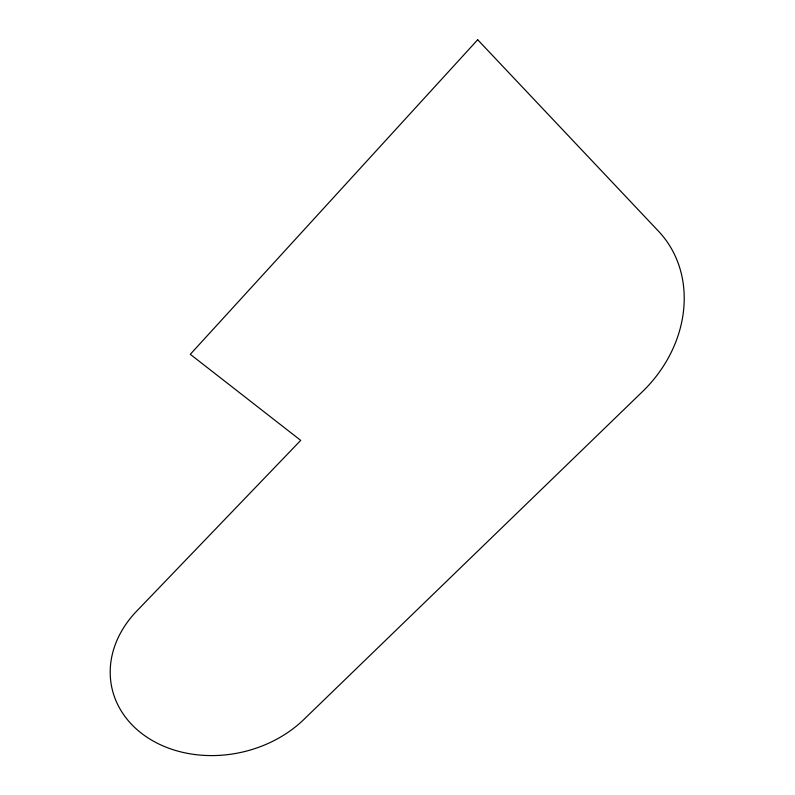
<?xml version="1.0" encoding="UTF-8"?>
<svg xmlns="http://www.w3.org/2000/svg" width="795" height="795" viewBox="0 0 795 795"><rect width="100%" height="100%" fill="white"/><g stroke="black" fill="none" stroke-linecap="round" stroke-linejoin="round"><path stroke-width="1.19" d="M477.696 39.75L190.293 354.312L300.709 440.38L136.611 611.216A112.334 90.56 -12.3 0 0 147.969 737.879A112.334 90.56 -12.3 0 0 303.809 719.515L642.549 391.567A124.378 106.301 -42.1 0 0 658.548 231.256L477.696 39.75"/></g></svg>
